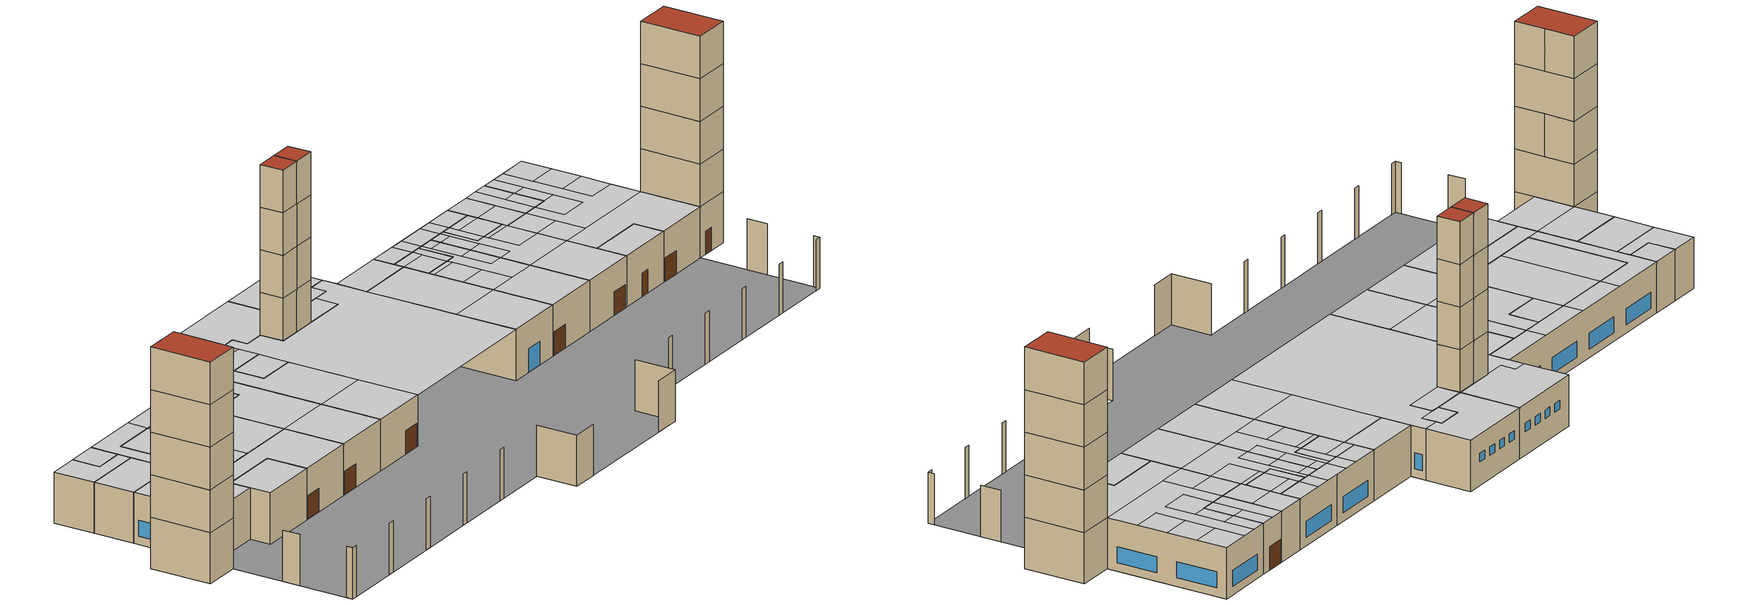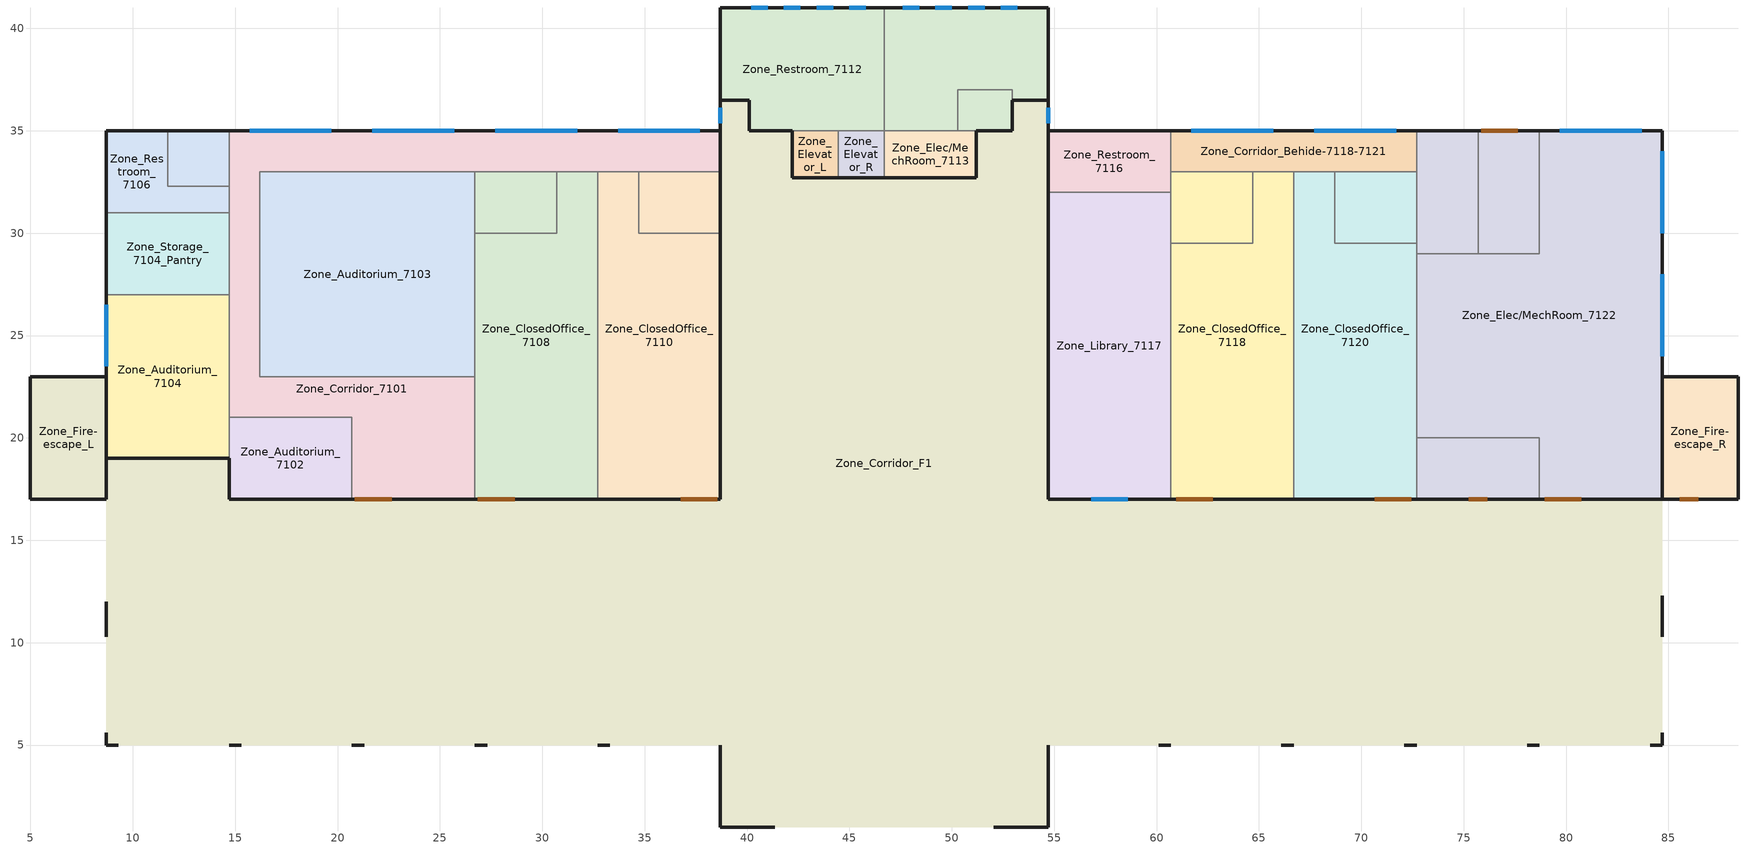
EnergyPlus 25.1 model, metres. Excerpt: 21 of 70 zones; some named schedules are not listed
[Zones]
Zone_Fire-escape_R
 floor ground (ExtSlabCarpet 4in ClimateZone 1-8): 88.4,23 88.4,17 84.7,17 84.7,23 z0
 floor to Zone_Fire-escape_R (Interior Floor): 88.4,23 88.4,17 84.7,17 84.7,23 z4.8; 88.4,23 88.4,17 84.7,17 84.7,23 z8.8; 88.4,23 88.4,17 84.7,17 84.7,23 z12.8; 88.4,23 88.4,17 84.7,17 84.7,23 z16.8
 wall outside (ASHRAE 189.1-2009 ExtWall SteelFrame ClimateZone 1-3): 84.7,17 88.4,17 88.4,23 84.7,23 z0:4.8; 88.4,23 84.7,23 84.7,17 88.4,17 88.4,23 z4.8:8.8; 88.4,23 84.7,23 84.7,17 88.4,17 88.4,23 z8.8:12.8; 88.4,23 84.7,23 84.7,17 88.4,17 88.4,23 z12.8:16.8; 84.7,17 88.4,17 88.4,23 84.7,23 z16.8:20.8
 wall to Zone_Elec/MechRoom_7122 (Interior Wall): 84.7,23 84.7,17 z0:4.8
 wall to Zone_Auditorium_7508 (Interior Wall): 84.7,23 84.7,17 z16.8:20.8
 door (Exterior Door): 85.55,17 86.45,17 z0:2.2
 roof outside (ASHRAE 189.1-2009 ExtRoof IEAD ClimateZone 2-5): 88.4,17 88.4,23 84.7,23 84.7,17 z20.8
Zone_Restroom_7112
 floor ground (ExtSlabCarpet 4in ClimateZone 1-8): 46.7,41 46.7,35 40.1,35 40.1,36.5 38.7,36.5 38.7,41 z0; 52.95,37 52.95,35 50.3,35 50.3,37 z0; 54.7,41 54.7,36.5 52.95,36.5 52.95,37 50.3,37 50.3,35 46.7,35 46.7,41 z0
 wall outside (ASHRAE 189.1-2009 ExtWall SteelFrame ClimateZone 1-3): 51.2,35 52.95,35 52.95,36.5 54.7,36.5 54.7,41 46.7,41 38.7,41 38.7,36.5 40.1,36.5 40.1,35 42.2,35 z0:4.8
 wall to Zone_Elevator_R (Interior Wall): 44.45,35 46.7,35 z0:4.8
 wall to Zone_Elevator_L (Interior Wall): 42.2,35 44.45,35 z0:4.8
 wall to Zone_Restroom_7112 (Interior Wall): 46.7,35 46.7,41 46.7,35 / 50.3,37 50.3,35 50.3,37 52.95,37 50.3,37 / 52.95,36.5 52.95,37 52.95,36.5 z0:4.8
 wall to Zone_Elec/MechRoom_7113 (Interior Wall): 46.7,35 50.3,35 51.2,35 z0:4.8
 window (ASHRAE 189.1-2009 ExtWindow ClimateZone 3): 45.8,41 45,41 / 44.2,41 43.4,41 / 42.6,41 41.8,41 / 41,41 40.2,41 / 48.4,41 47.6,41 / 53.2,41 52.4,41 / 51.6,41 50.8,41 / 50,41 49.2,41 z2.2:3
 ceiling to Zone_Restroom_7206 (Interior Ceiling): 46.7,35 46.7,41 38.7,41 38.7,36.5 40.1,36.5 40.1,35 z4.8; 52.95,35 52.95,37 50.3,37 50.3,35 z4.8; 50.3,35 50.3,37 52.95,37 52.95,36.5 54.7,36.5 54.7,41 46.7,41 46.7,35 z4.8
Zone_Restroom_7106
 floor ground (ExtSlabCarpet 4in ClimateZone 1-8): 11.7,35 11.7,32.3 14.7,32.3 14.7,31 8.7,31 8.7,35 z0; 14.7,35 14.7,32.3 11.7,32.3 11.7,35 z0
 wall outside (ASHRAE 189.1-2009 ExtWall SteelFrame ClimateZone 1-3): 14.7,35 11.7,35 8.7,35 8.7,31 z0:4.8
 wall to Zone_Corridor_7101 (Interior Wall): 14.7,31 14.7,32.3 14.7,35 z0:4.8
 wall to Zone_Storage_7104_Pantry (Interior Wall): 8.7,31 14.7,31 z0:4.8
 wall to Zone_Restroom_7106 (Interior Wall): 11.7,32.3 11.7,35 11.7,32.3 14.7,32.3 11.7,32.3 z0:4.8
 ceiling to Zone_Classroom_7201 (Interior Ceiling): 14.7,31 14.7,32.3 11.7,32.3 11.7,35 8.7,35 8.7,31 z4.8; 14.7,32.3 14.7,35 11.7,35 11.7,32.3 z4.8
Zone_Restroom_7116
 floor ground (ExtSlabCarpet 4in ClimateZone 1-8): 60.7,35 60.7,32 54.7,32 54.7,35 z0
 wall outside (ASHRAE 189.1-2009 ExtWall SteelFrame ClimateZone 1-3): 60.7,35 54.7,35 54.7,32 z0:4.8
 wall to Zone_ClosedOffice_7118 (Interior Wall): 60.7,32 60.7,33 z0:4.8
 wall to Zone_Library_7117 (Interior Wall): 54.7,32 60.7,32 z0:4.8
 wall to Zone_Corridor_Behide-7118-7121 (Interior Wall): 60.7,33 60.7,35 z0:4.8
 ceiling to Zone_Classroom_7210 (Interior Ceiling): 60.7,32 60.7,35 54.7,35 54.7,32 z4.8
Zone_Library_7117
 floor ground (ExtSlabCarpet 4in ClimateZone 1-8): 60.7,32 60.7,17 54.7,17 54.7,32 z0
 wall outside (ASHRAE 189.1-2009 ExtWall SteelFrame ClimateZone 1-3): 54.7,32 54.7,17 60.7,17 z0:4.8
 wall to Zone_ClosedOffice_7118 (Interior Wall): 60.7,17 60.7,29.5 60.7,32 z0:4.8
 window (ASHRAE 189.1-2009 ExtWindow ClimateZone 3): 56.8,17 58.6,17 z0:2.2
 ceiling to Zone_Classroom_7210 (Interior Ceiling): 60.7,23 60.7,32 54.7,32 54.7,23 z4.8
 ceiling to Zone_Corridor_F2 (Interior Ceiling): 60.7,17 60.7,23 54.7,23 54.7,17 z4.8
Zone_ClosedOffice_7118
 floor ground (ExtSlabCarpet 4in ClimateZone 1-8): 66.7,33 66.7,17 60.7,17 60.7,29.5 64.7,29.5 64.7,33 z0; 64.7,33 64.7,29.5 60.7,29.5 60.7,33 z0
 wall outside (ASHRAE 189.1-2009 ExtWall SteelFrame ClimateZone 1-3): 60.7,17 66.7,17 z0:4.8
 wall to Zone_Corridor_Behide-7118-7121 (Interior Wall): 66.7,33 64.7,33 60.7,33 z0:4.8
 wall to Zone_ClosedOffice_7120 (Interior Wall): 66.7,17 66.7,33 z0:4.8
 wall to Zone_ClosedOffice_7118 (Interior Wall): 64.7,29.5 60.7,29.5 64.7,29.5 64.7,33 64.7,29.5 z0:4.8
 door (Exterior Door): 60.95,17 62.75,17 z0:2.2
 ceiling to Zone_Office_7211 (Interior Ceiling): 63.7,29 63.7,29.5 60.7,29.5 60.7,29 z4.8; 63.7,23 63.7,26 60.7,26 60.7,23 z4.8; 63.7,26 63.7,29 60.7,29 60.7,26 z4.8; 63.7,23 66.7,23 66.7,26 65.2,26 65.2,33 64.7,33 64.7,29.5 63.7,29.5 z4.8; 66.7,29 66.7,32 65.2,32 65.2,29 z4.8; 66.7,32 66.7,33 65.2,33 65.2,32 z4.8; 66.7,26 66.7,29 65.2,29 65.2,26 z4.8; 63.7,32 63.7,33 60.7,33 60.7,32 z4.8; 64.7,29.5 64.7,33 63.7,33 63.7,29.5 z4.8; 63.7,29.5 63.7,32 60.7,32 60.7,29.5 z4.8
 ceiling to Zone_Corridor_F2 (Interior Ceiling): 66.7,17 66.7,23 60.7,23 60.7,17 z4.8
Zone_ClosedOffice_7120
 floor ground (ExtSlabCarpet 4in ClimateZone 1-8): 68.7,33 68.7,29.5 72.7,29.5 72.7,17 66.7,17 66.7,33 z0; 72.7,33 72.7,29.5 68.7,29.5 68.7,33 z0
 wall outside (ASHRAE 189.1-2009 ExtWall SteelFrame ClimateZone 1-3): 66.7,17 72.7,17 z0:4.8
 wall to Zone_Elec/MechRoom_7122 (Interior Wall): 72.7,17 72.7,20 72.7,29 72.7,29.5 72.7,33 z0:4.8
 wall to Zone_Corridor_Behide-7118-7121 (Interior Wall): 72.7,33 68.7,33 66.7,33 z0:4.8
 wall to Zone_ClosedOffice_7120 (Interior Wall): 68.7,29.5 68.7,33 68.7,29.5 72.7,29.5 68.7,29.5 z0:4.8
 door (Exterior Door): 70.65,17 72.45,17 z0:2.2
 ceiling to Zone_Office_7211 (Interior Ceiling): 72.7,26 72.7,29 69.7,29 69.7,26 z4.8; 72.7,29 72.7,29.5 69.7,29.5 69.7,29 z4.8; 68.2,26 68.2,29 66.7,29 66.7,26 z4.8; 68.2,32 68.2,33 66.7,33 66.7,32 z4.8; 72.7,23 72.7,26 69.7,26 69.7,29.5 68.7,29.5 68.7,33 68.2,33 68.2,26 66.7,26 66.7,23 z4.8; 68.2,29 68.2,32 66.7,32 66.7,29 z4.8; 69.7,29.5 69.7,33 68.7,33 68.7,29.5 z4.8; 72.7,29.5 72.7,32 69.7,32 69.7,29.5 z4.8; 72.7,32 72.7,33 69.7,33 69.7,32 z4.8
 ceiling to Zone_Corridor_F2 (Interior Ceiling): 72.7,17 72.7,23 66.7,23 66.7,17 z4.8
Zone_Fire-escape_L
 floor ground (ExtSlabCarpet 4in ClimateZone 1-8): 8.7,23 8.7,17 5,17 5,23 z0
 floor to Zone_Fire-escape_L (Interior Floor): 5,23 8.7,23 8.7,17 5,17 z4.8; 5,23 8.7,23 8.7,17 5,17 z8.8; 5,23 8.7,23 8.7,17 5,17 z12.8; 5,23 8.7,23 8.7,17 5,17 z16.8
 wall outside (ASHRAE 189.1-2009 ExtWall SteelFrame ClimateZone 1-3): 8.7,23 5,23 5,17 8.7,17 8.7,19 z0:4.8; 8.7,23 5,23 5,17 8.7,17 8.7,23 z4.8:8.8; 8.7,23 5,23 5,17 8.7,17 8.7,20 8.7,23 z8.8:12.8; 8.7,23 5,23 5,17 8.7,17 8.7,23 z12.8:16.8; 8.7,23 5,23 5,17 8.7,17 z16.8:20.8
 wall to Zone_Auditorium_7104 (Interior Wall): 8.7,19 8.7,23 z0:4.8
 wall to Zone_Auditorium_7501 (Interior Wall): 8.7,17 8.7,20 z16.8:20.8
 wall to Zone_Auditorium_7502 (Interior Wall): 8.7,20 8.7,23 z16.8:20.8
 roof outside (ASHRAE 189.1-2009 ExtRoof IEAD ClimateZone 2-5): 8.7,17 8.7,23 5,23 5,17 z20.8
Zone_Corridor_Behide-7118-7121
 floor ground (ExtSlabCarpet 4in ClimateZone 1-8): 72.7,35 72.7,33 60.7,33 60.7,35 z0
 wall outside (ASHRAE 189.1-2009 ExtWall SteelFrame ClimateZone 1-3): 72.7,35 66.7,35 60.7,35 z0:4.8
 wall to Zone_Elec/MechRoom_7122 (Interior Wall): 72.7,33 72.7,35 z0:4.8
 window (ASHRAE 189.1-2009 ExtWindow ClimateZone 3): 65.7,35 61.7,35 / 71.7,35 67.7,35 z0.8:2.3
 ceiling to Zone_Office_7211 (Interior Ceiling): 69.7,33 69.7,35 68.2,35 68.2,33 z4.8; 65.2,33 65.2,35 63.7,35 63.7,33 z4.8; 72.7,33 72.7,35 69.7,35 69.7,33 z4.8; 68.2,33 68.2,35 65.2,35 65.2,33 z4.8; 63.7,33 63.7,35 60.7,35 60.7,33 z4.8
Zone_Elec/MechRoom_7122
 floor ground (ExtSlabCarpet 4in ClimateZone 1-8): 78.7,20 78.7,17 72.7,17 72.7,20 z0; 84.7,35 84.7,17 78.7,17 78.7,20 72.7,20 72.7,29 78.7,29 78.7,35 z0; 75.7,35 75.7,29 72.7,29 72.7,35 z0; 78.7,35 78.7,29 75.7,29 75.7,35 z0
 wall outside (ASHRAE 189.1-2009 ExtWall SteelFrame ClimateZone 1-3): 72.7,17 78.7,17 84.7,17 / 84.7,23 84.7,35 78.7,35 75.7,35 72.7,35 z0:4.8
 wall to Zone_Elec/MechRoom_7122 (Interior Wall): 78.7,20 72.7,20 78.7,20 78.7,17 78.7,20 / 75.7,29 72.7,29 75.7,29 75.7,35 75.7,29 78.7,29 75.7,29 / 78.7,35 78.7,29 78.7,35 z0:4.8
 window (ASHRAE 189.1-2009 ExtWindow ClimateZone 3): 83.7,35 79.7,35 / 84.7,24 84.7,28 / 84.7,30 84.7,34 z0.8:2.3
 door (Exterior Door): 75.25,17 76.15,17 / 78.95,17 80.75,17 / 77.65,35 75.85,35 z0:2.2
 ceiling to Zone_Corridor_F2 (Interior Ceiling): 78.7,17 78.7,20 72.7,20 72.7,17 z4.8; 84.7,17 84.7,23 72.7,23 72.7,20 78.7,20 78.7,17 z4.8
 ceiling to Zone_Office_7212 (Interior Ceiling): 80.2,32 80.2,35 78.7,35 78.7,32 z4.8; 75.7,23 75.7,26 72.7,26 72.7,23 z4.8; 84.7,32 84.7,35 81.7,35 81.7,32 z4.8; 75.7,26 75.7,29 72.7,29 72.7,26 z4.8; 84.7,23 84.7,26 81.7,26 81.7,35 80.2,35 80.2,26 77.2,26 77.2,29 75.7,29 75.7,23 z4.8; 84.7,26 84.7,29 81.7,29 81.7,26 z4.8; 84.7,29 84.7,32 81.7,32 81.7,29 z4.8; 80.2,26 80.2,29 77.2,29 77.2,26 z4.8; 80.2,29 80.2,32 78.7,32 78.7,29 z4.8; 75.7,29 75.7,32 72.7,32 72.7,29 z4.8; 75.7,32 75.7,35 72.7,35 72.7,32 z4.8; 77.2,29 77.2,35 75.7,35 75.7,29 z4.8; 78.7,29 78.7,32 77.2,32 77.2,29 z4.8; 78.7,32 78.7,35 77.2,35 77.2,32 z4.8
Zone_ClosedOffice_7110
 floor ground (ExtSlabCarpet 4in ClimateZone 1-8): 34.7,33 34.7,30 38.7,30 38.7,17 32.7,17 32.7,33 z0; 38.7,33 38.7,30 34.7,30 34.7,33 z0
 wall outside (ASHRAE 189.1-2009 ExtWall SteelFrame ClimateZone 1-3): 32.7,17 38.7,17 38.7,30 38.7,33 z0:4.8
 wall to Zone_ClosedOffice_7108 (Interior Wall): 32.7,33 32.7,17 z0:4.8
 wall to Zone_Corridor_7101 (Interior Wall): 38.7,33 34.7,33 32.7,33 z0:4.8
 wall to Zone_ClosedOffice_7110 (Interior Wall): 34.7,30 34.7,33 34.7,30 38.7,30 34.7,30 z0:4.8
 door (Exterior Door): 36.75,17 38.55,17 z0:2.2
 ceiling to Zone_Classroom_7205 (Interior Ceiling): 38.7,23 38.7,30 34.7,30 34.7,33 32.7,33 32.7,23 z4.8; 38.7,30 38.7,33 34.7,33 34.7,30 z4.8
 ceiling to Zone_Corridor_F2 (Interior Ceiling): 38.7,17 38.7,23 32.7,23 32.7,17 z4.8
Zone_ClosedOffice_7108
 floor ground (ExtSlabCarpet 4in ClimateZone 1-8): 32.7,33 32.7,17 26.7,17 26.7,30 30.7,30 30.7,33 z0; 30.7,33 30.7,30 26.7,30 26.7,33 z0
 wall outside (ASHRAE 189.1-2009 ExtWall SteelFrame ClimateZone 1-3): 26.7,17 32.7,17 z0:4.8
 wall to Zone_ClosedOffice_7108 (Interior Wall): 30.7,30 26.7,30 30.7,30 30.7,33 30.7,30 z0:4.8
 wall to Zone_Auditorium_7103 (Interior Wall): 26.7,33 26.7,30 26.7,23 z0:4.8
 wall to Zone_Corridor_7101 (Interior Wall): 32.7,33 30.7,33 26.7,33 / 26.7,23 26.7,17 z0:4.8
 door (Exterior Door): 26.85,17 28.65,17 z0:2.2
 ceiling to Zone_Corridor_F2 (Interior Ceiling): 32.7,17 32.7,23 26.7,23 26.7,17 z4.8
 ceiling to Zone_Classroom_7204 (Interior Ceiling): 32.7,23 32.7,33 30.7,33 30.7,30 26.7,30 26.7,23 z4.8; 30.7,30 30.7,33 26.7,33 26.7,30 z4.8
Zone_Auditorium_7103
 floor ground (ExtSlabCarpet 4in ClimateZone 1-8): 26.7,33 26.7,23 16.2,23 16.2,33 z0
 wall to Zone_Corridor_7101 (Interior Wall): 26.7,33 16.2,33 16.2,23 26.7,23 z0:4.8
 ceiling to Zone_Classroom_7203 (Interior Ceiling): 26.7,23 26.7,33 20.7,33 20.7,23 z4.8
 ceiling to Zone_Classroom_7202 (Interior Ceiling): 20.7,23 20.7,33 16.2,33 16.2,23 z4.8
Zone_Corridor_7101
 floor ground (ExtSlabCarpet 4in ClimateZone 1-8): 38.7,35 38.7,33 16.2,33 16.2,23 26.7,23 26.7,17 20.7,17 20.7,21 14.7,21 14.7,35 z0
 wall outside (ASHRAE 189.1-2009 ExtWall SteelFrame ClimateZone 1-3): 38.7,33 38.7,35 14.7,35 / 20.7,17 26.7,17 z0:4.8
 wall to Zone_Auditorium_7102 (Interior Wall): 14.7,21 20.7,21 20.7,17 z0:4.8
 wall to Zone_Auditorium_7104 (Interior Wall): 14.7,27 14.7,21 z0:4.8
 wall to Zone_Storage_7104_Pantry (Interior Wall): 14.7,31 14.7,27 z0:4.8
 window (ASHRAE 189.1-2009 ExtWindow ClimateZone 3): 19.7,35 15.7,35 / 25.7,35 21.7,35 / 31.7,35 27.7,35 / 37.7,35 33.7,35 z0.8:2.3
 door (Exterior Door): 20.85,17 22.65,17 z0:2.2
 ceiling to Zone_Classroom_7204 (Interior Ceiling): 32.7,33 32.7,35 26.7,35 26.7,33 z4.8
 ceiling to Zone_Corridor_F2 (Interior Ceiling): 26.7,17 26.7,23 14.7,23 14.7,21 20.7,21 20.7,17 z4.8
 ceiling to Zone_Classroom_7203 (Interior Ceiling): 26.7,33 26.7,35 20.7,35 20.7,33 z4.8
 ceiling to Zone_Classroom_7202 (Interior Ceiling): 16.2,23 16.2,33 20.7,33 20.7,35 14.7,35 14.7,23 z4.8
 ceiling to Zone_Classroom_7205 (Interior Ceiling): 38.7,33 38.7,35 32.7,35 32.7,33 z4.8
Zone_Auditorium_7102
 floor ground (ExtSlabCarpet 4in ClimateZone 1-8): 20.7,21 20.7,17 14.7,17 14.7,21 z0
 wall outside (ASHRAE 189.1-2009 ExtWall SteelFrame ClimateZone 1-3): 14.7,19 14.7,17 20.7,17 z0:4.8
 wall to Zone_Auditorium_7104 (Interior Wall): 14.7,21 14.7,19 z0:4.8
 ceiling to Zone_Corridor_F2 (Interior Ceiling): 20.7,17 20.7,21 14.7,21 14.7,17 z4.8
Zone_Auditorium_7104
 floor ground (ExtSlabCarpet 4in ClimateZone 1-8): 14.7,27 14.7,19 8.7,19 8.7,27 z0
 wall outside (ASHRAE 189.1-2009 ExtWall SteelFrame ClimateZone 1-3): 8.7,19 14.7,19 / 8.7,27 8.7,23 z0:4.8
 wall to Zone_Storage_7104_Pantry (Interior Wall): 14.7,27 8.7,27 z0:4.8
 window (ASHRAE 189.1-2009 ExtWindow ClimateZone 3): 8.7,26.5 8.7,23.5 z0.8:2.3
 ceiling to Zone_Classroom_7201 (Interior Ceiling): 14.7,23 14.7,27 8.7,27 8.7,23 z4.8
 ceiling to Zone_Corridor_F2 (Interior Ceiling): 14.7,19 14.7,23 8.7,23 8.7,19 z4.8
Zone_Storage_7104_Pantry
 floor ground (ExtSlabCarpet 4in ClimateZone 1-8): 14.7,31 14.7,27 8.7,27 8.7,31 z0
 wall outside (ASHRAE 189.1-2009 ExtWall SteelFrame ClimateZone 1-3): 8.7,31 8.7,27 z0:4.8
 ceiling to Zone_Classroom_7201 (Interior Ceiling): 14.7,27 14.7,31 8.7,31 8.7,27 z4.8
Zone_Corridor_F1
 floor ground (ExtSlabCarpet 4in ClimateZone 1-8): 54.7,36.5 54.7,17 84.7,17 84.7,5 54.7,5 54.7,1 38.7,1 38.7,5 8.7,5 8.7,19 14.7,19 14.7,17 38.7,17 38.7,36.5 40.1,36.5 40.1,35 42.2,35 42.2,32.7 51.2,32.7 51.2,35 52.95,35 52.95,36.5 z0
 wall outside (ASHRAE 189.1-2009 ExtWall SteelFrame ClimateZone 1-3): 8.7,12 8.7,10.3 / 84.7,10.3 84.7,12.3 / 84.1,5 84.7,5 84.7,5.6 / 78.1,5 78.7,5 / 72.1,5 72.7,5 / 66.1,5 66.7,5 / 60.1,5 60.7,5 / 52.05,1 54.7,1 54.7,5 / 32.7,5 33.3,5 / 26.7,5 27.3,5 / 20.7,5 21.3,5 / 14.7,5 15.3,5 / 8.7,5.6 8.7,5 9.3,5 / 38.7,36.5 38.7,35 / 38.7,5 38.7,1 41.35,1 / 54.7,35 54.7,36.5 z0:4.8
 window (ASHRAE 189.1-2009 ExtWindow ClimateZone 3): 38.7,36.12 38.7,35.37 / 54.7,35.37 54.7,36.12 z0.8:2.3
 ceiling to Zone_Corridor_F2 (Interior Ceiling): 54.7,17 54.7,36.5 52.95,36.5 52.95,35 51.2,35 51.2,32.7 42.2,32.7 42.2,35 40.1,35 40.1,36.5 38.7,36.5 38.7,17 z4.8
Zone_Elevator_L
 floor ground (ExtSlabCarpet 4in ClimateZone 1-8): 44.45,35 44.45,32.7 42.2,32.7 42.2,35 z0
 floor to Zone_Elevator_L (Interior Floor): 44.45,35 44.45,32.7 42.2,32.7 42.2,35 z4.8; 44.45,35 44.45,32.7 42.2,32.7 42.2,35 z8.8; 44.45,35 44.45,32.7 42.2,32.7 42.2,35 z12.8; 44.45,35 44.45,32.7 42.2,32.7 42.2,35 z16.8
 wall outside (ASHRAE 189.1-2009 ExtWall SteelFrame ClimateZone 1-3): 42.2,35 42.2,32.7 44.45,32.7 z0:4.8; 42.2,35 42.2,32.7 44.45,32.7 z4.8:8.8; 42.2,35 42.2,32.7 44.45,32.7 z8.8:12.8; 42.2,35 42.2,32.7 44.45,32.7 z12.8:16.8; 42.2,35 42.2,32.7 44.45,32.7 z16.8:20.8
 wall to Zone_Elevator_R (Interior Wall): 44.45,32.7 44.45,35 z0:4.8; 44.45,32.7 44.45,35 z4.8:8.8; 44.45,32.7 44.45,35 z8.8:12.8; 44.45,32.7 44.45,35 z12.8:16.8; 44.45,32.7 44.45,35 z16.8:20.8
 wall to Zone_Restroom_7206 (Interior Wall): 44.45,35 42.2,35 z4.8:8.8
 wall to Zone_Restroom_7304 (Interior Wall): 44.45,35 42.2,35 z8.8:12.8
 wall to Zone_Restroom_7406 (Interior Wall): 44.45,35 42.2,35 z12.8:16.8
 wall to Zone_Restroom_7503 (Interior Wall): 44.45,35 42.2,35 z16.8:20.8
 roof outside (ASHRAE 189.1-2009 ExtRoof IEAD ClimateZone 2-5): 44.45,32.7 44.45,35 42.2,35 42.2,32.7 z20.8
Zone_Elevator_R
 floor ground (ExtSlabCarpet 4in ClimateZone 1-8): 46.7,35 46.7,32.7 44.45,32.7 44.45,35 z0
 floor to Zone_Elevator_R (Interior Floor): 46.7,35 46.7,32.7 44.45,32.7 44.45,35 z4.8; 46.7,35 46.7,32.7 44.45,32.7 44.45,35 z8.8; 46.7,35 46.7,32.7 44.45,32.7 44.45,35 z12.8; 46.7,35 46.7,32.7 44.45,32.7 44.45,35 z16.8
 wall outside (ASHRAE 189.1-2009 ExtWall SteelFrame ClimateZone 1-3): 44.45,32.7 46.7,32.7 z0:4.8; 44.45,32.7 46.7,32.7 z4.8:8.8; 44.45,32.7 46.7,32.7 z8.8:12.8; 44.45,32.7 46.7,32.7 z12.8:16.8; 44.45,32.7 46.7,32.7 z16.8:20.8
 wall to Zone_Elec/MechRoom_7113 (Interior Wall): 46.7,32.7 46.7,35 z0:4.8
 wall to Zone_Restroom_7206 (Interior Wall): 46.7,35 44.45,35 z4.8:8.8
 wall to Zone_Elec/MechRoom_7209 (Interior Wall): 46.7,32.7 46.7,35 z4.8:8.8
 wall to Zone_Restroom_7304 (Interior Wall): 46.7,35 44.45,35 z8.8:12.8
 wall to Zone_Elec/MechRoom_7307 (Interior Wall): 46.7,32.7 46.7,35 z8.8:12.8
 wall to Zone_Restroom_7406 (Interior Wall): 46.7,35 44.45,35 z12.8:16.8
 wall to Zone_Elec/MechRoom_7409 (Interior Wall): 46.7,32.7 46.7,35 z12.8:16.8
 wall to Zone_Restroom_7503 (Interior Wall): 46.7,35 44.45,35 z16.8:20.8
 wall to Zone_Storage_7506 (Interior Wall): 46.7,32.7 46.7,35 z16.8:20.8
 roof outside (ASHRAE 189.1-2009 ExtRoof IEAD ClimateZone 2-5): 46.7,32.7 46.7,35 44.45,35 44.45,32.7 z20.8
Zone_Elec/MechRoom_7113
 floor ground (ExtSlabCarpet 4in ClimateZone 1-8): 51.2,35 51.2,32.7 46.7,32.7 46.7,35 z0
 wall outside (ASHRAE 189.1-2009 ExtWall SteelFrame ClimateZone 1-3): 46.7,32.7 51.2,32.7 51.2,35 z0:4.8
 ceiling to Zone_Elec/MechRoom_7209 (Interior Ceiling): 51.2,32.7 51.2,35 46.7,35 46.7,32.7 z4.8
[Building]
Building 1
[Site:Location]
Lampang.Agromet: Latitude=18.325; Longitude=99.3014; Time Zone=7; Elevation=319; Keep Site Location Information=No
[Site:GroundTemperature:BuildingSurface]
30, 30, 30, 30, 30, 30, 30, 30, 30, 30, 30, 30
[Material] Thermal Absorptance=0.9
Name | Roughness | Thickness | Conductivity | Density | Specific Heat | Solar Absorptance | Visible Absorptance
1/2IN Gypsum | Smooth | 0.0127 | 0.16 | 784.9 | 830 | 0.4 | 0.4
F08 Metal surface | Smooth | 0.0008 | 45.28 | 7824 | 500 | 0.7 | 0.7
F16 Acoustic tile | MediumSmooth | 0.0191 | 0.06 | 368 | 590 | 0.3 | 0.3
G01a 19mm gypsum board | MediumSmooth | 0.019 | 0.16 | 800 | 1090 | 0.4 | 0.4
I01 25mm insulation board | MediumRough | 0.0254 | 0.03 | 43 | 1210 | 0.6 | 0.6
M11 100mm lightweight concrete | MediumRough | 0.1016 | 0.53 | 1280 | 840 | 0.5 | 0.5
MAT-CC05 4 HW CONCRETE | Rough | 0.1016 | 1.311 | 2240 | 836.8 | 0.85 | 0.85
Metal Decking | MediumSmooth | 0.0015 | 45.006 | 7680 | 418.4 | 0.6 | 0.6
Roof Insulation [21] | MediumRough | 0.2105 | 0.049 | 265 | 836.8 | 0.7 | 0.7
Roof Membrane | VeryRough | 0.0095 | 0.16 | 1121.29 | 1460 | 0.7 | 0.7
Wall Insulation [33] | MediumRough | 0.0781 | 0.045 | 265 | 836.8 | 0.7 | 0.7
[Material:NoMass] Roughness=Smooth; Thermal Resistance=0.1; Thermal Absorptance=0.9
Name | Solar Absorptance | Visible Absorptance
CP02 CARPET PAD | 0.8 | 0.8
MAT-SHEATH | 0.7 | 0.7
[Material:AirGap]
Name | Thermal Resistance
F04 Wall air space resistance | 0.15
F05 Ceiling air space resistance | 0.18
[WindowMaterial:Glazing]
Theoretical Glass [202]: Optical Data Type=SpectralAverage; Thickness=0.003; Solar Transmittance at Normal Incidence=0.2325; Front Side Solar Reflectance at Normal Incidence=0.7175; Back Side Solar Reflectance at Normal Incidence=0; Visible Transmittance at Normal Incidence=0.3192; Front Side Visible Reflectance at Normal Incidence=0.6308; Back Side Visible Reflectance at Normal Incidence=0; Infrared Transmittance at Normal Incidence=0; Front Side Infrared Hemispherical Emissivity=0.9; Back Side Infrared Hemispherical Emissivity=0.9; Conductivity=0.0192; Dirt Correction Factor for Solar and Visible Transmittance=1; Solar Diffusing=No
[Construction]
ASHRAE 189.1-2009 ExtRoof IEAD ClimateZone 2-5: Roof Membrane, Roof Insulation [21], Metal Decking
ASHRAE 189.1-2009 ExtWall SteelFrame ClimateZone 1-3: MAT-SHEATH, Wall Insulation [33], 1/2IN Gypsum
ASHRAE 189.1-2009 ExtWindow ClimateZone 3: Theoretical Glass [202]
Exterior Door: F08 Metal surface, I01 25mm insulation board
ExtSlabCarpet 4in ClimateZone 1-8: MAT-CC05 4 HW CONCRETE, CP02 CARPET PAD
Interior Ceiling: M11 100mm lightweight concrete, F05 Ceiling air space resistance, F16 Acoustic tile
Interior Floor: F16 Acoustic tile, F05 Ceiling air space resistance, M11 100mm lightweight concrete
Interior Wall: G01a 19mm gypsum board, F04 Wall air space resistance, G01a 19mm gypsum board
[Space]
Name | Zone | Ceiling Height | Volume | Floor Area | Space Type
F1_Fire-escape_R | Zone_Fire-escape_R | 4.5 | 99.9 | 22.2 | 189.1-2009 - Office - Stair - CZ1-3
F2_Fire-escape_R; F3_Fire-escape_R; F4_Fire-escape_R; F5_Fire-escape_R | Zone_Fire-escape_R | 4 | 88.8 | 22.2 | 189.1-2009 - Office - Stair - CZ1-3
7112 | Zone_Restroom_7112 | 4.5 | 196.55 | 45.9 | 189.1-2009 - SecSchl - Restroom - CZ1-3
7114 | Zone_Restroom_7112 | 4.5 | 23.85 | 5.3 | 189.1-2009 - SecSchl - Restroom - CZ1-3
7115 | Zone_Restroom_7112 | 4.5 | 180.3375 | 40.075 | 189.1-2009 - SecSchl - Restroom - CZ1-3
7106 | Zone_Restroom_7106 | 4.5 | 71.55 | 15.9 | 189.1-2009 - SecSchl - Restroom - CZ1-3
7107 | Zone_Restroom_7106 | 4.5 | 36.45 | 8.1 | 189.1-2009 - SecSchl - Restroom - CZ1-3
7116 | Zone_Restroom_7116 | 4.5 | 81 | 18 | 189.1-2009 - SecSchl - Restroom - CZ1-3
7117 | Zone_Library_7117 | 4.5 | 405 | 90 | 189.1-2009 - SecSchl - Library - CZ1-3
7118 | Zone_ClosedOffice_7118 | 4.5 | 369 | 82 | 189.1-2009 - Office - ClosedOffice - CZ1-3
7119 | Zone_ClosedOffice_7118 | 4.5 | 63 | 14 | 189.1-2009 - Office - ClosedOffice - CZ1-3
7120 | Zone_ClosedOffice_7120 | 4.5 | 369 | 82 | 189.1-2009 - Office - ClosedOffice - CZ1-3
7121 | Zone_ClosedOffice_7120 | 4.5 | 63 | 14 | 189.1-2009 - Office - ClosedOffice - CZ1-3
F1_Fire-escape_L | Zone_Fire-escape_L | 4.5 | 99.9 | 22.2 | 189.1-2009 - Office - Stair - CZ1-3
F2_Fire-escape_L; F3_Fire-escape_L; F4_Fire-escape_L; F5_Fire-escape_L | Zone_Fire-escape_L | 4 | 88.8 | 22.2 | 189.1-2009 - Office - Stair - CZ1-3
F1_Behide-7118-7121 | Zone_Corridor_Behide-7118-7121 | 4.5 | 108 | 24 | 189.1-2009 - SecSchl - Corridor - CZ1-3
7122; 7124; 7125 | Zone_Elec/MechRoom_7122 | 4.5 | 81 | 18 | 189.1-2009 - Office - Elec/MechRoom - CZ1-3
7123 | Zone_Elec/MechRoom_7122 | 4.5 | 729 | 162 | 189.1-2009 - Office - Elec/MechRoom - CZ1-3
7110 | Zone_ClosedOffice_7110 | 4.5 | 378 | 84 | 189.1-2009 - Office - ClosedOffice - CZ1-3
7111 | Zone_ClosedOffice_7110 | 4.5 | 54 | 12 | 189.1-2009 - Office - ClosedOffice - CZ1-3
7108 | Zone_ClosedOffice_7108 | 4.5 | 378 | 84 | 189.1-2009 - Office - ClosedOffice - CZ1-3
7109 | Zone_ClosedOffice_7108 | 4.5 | 54 | 12 | 189.1-2009 - Office - ClosedOffice - CZ1-3
7103 | Zone_Auditorium_7103 | 4.5 | 472.5 | 105 | 189.1-2009 - SecSchl - Auditorium - CZ1-3
7101 | Zone_Corridor_7101 | 4.5 | 514.4508 | 114.3224 | 189.1-2009 - SecSchl - Corridor - CZ1-3
7102 | Zone_Auditorium_7102 | 4.5 | 108 | 24 | 189.1-2009 - SecSchl - Auditorium - CZ1-3
7104 | Zone_Auditorium_7104 | 4.5 | 216 | 48 | 189.1-2009 - SecSchl - Auditorium - CZ1-3
7104_Pantry | Zone_Storage_7104_Pantry | 4.5 | 108 | 24 | 189.1-2009 - Office - Storage - CZ1-3
F1_Corridor | Zone_Corridor_F1 | 4.5 | 5672.475 | 1260.55 | 189.1-2009 - SecSchl - Corridor - CZ1-3
F1_Elevator_L | Zone_Elevator_L | 4.5 | 23.2875 | 5.175 | 189.1-2009 - Office - Stair - CZ1-3
F2_Elevator_L; F3_Elevator_L; F4_Elevator_L; F5_Elevator_L | Zone_Elevator_L | 4 | 20.7 | 5.175 | 189.1-2009 - Office - Stair - CZ1-3
F1_Elevator_R | Zone_Elevator_R | 4.5 | 23.2875 | 5.175 | 189.1-2009 - Office - Stair - CZ1-3
F2_Elevator_R; F3_Elevator_R; F4_Elevator_R; F5_Elevator_R | Zone_Elevator_R | 4 | 20.7 | 5.175 | 189.1-2009 - Office - Stair - CZ1-3
7113 | Zone_Elec/MechRoom_7113 | 4 | 288 | 72 | 189.1-2009 - Office - Elec/MechRoom - CZ1-3
[SpaceList]
189.1-2009 - Office - Stair - CZ1-3: F1_Fire-escape_L, F2_Elevator_L, F1_Fire-escape_R, F2_Elevator_R, F1_Elevator_L, F5_Fire-escape_L, F1_Elevator_R, F2_Fire-escape_L, F2_Fire-escape_R, F5_Fire-escape_R, F5_Elevator_L, F5_Elevator_R, F4_Fire-escape_L, F4_Fire-escape_R, F4_Elevator_L, F4_Elevator_R, F3_Fire-escape_L, F3_Fire-escape_R, F3_Elevator_L, F3_Elevator_R
189.1-2009 - SecSchl - Restroom - CZ1-3: 7116, 7306, 7208, 7207, 7106, 7107, 7112, 7115, 7114, 7504, 7503, 7206, 7406, 7408, 7304, 7305, 7407
189.1-2009 - Office - Elec/MechRoom - CZ1-3: 7122, 7123, 7124, 7125, 7113, 7209, 7505, 7409, 7307
189.1-2009 - SecSchl - Library - CZ1-3: 7117
189.1-2009 - Office - ClosedOffice - CZ1-3: 7118, 7120, 7119, 7121, 7111, 7110, 7108, 7109
189.1-2009 - SecSchl - Corridor - CZ1-3: F1_Corridor, 7101, F1_Behide-7118-7121, F2_Corridor, F3_Corridor, F3_Corridor 1, F5_Corridor
189.1-2009 - SecSchl - Auditorium - CZ1-3: 7102, 7104, 7103, 7501, 7508, 7501_Control-room, 75010_Control-room, 7502_Control-room, 7502
189.1-2009 - Office - Storage - CZ1-3: 7104_Pantry, 7506
[Zone] Multiplier=1; Part of Total Floor Area=Yes
Zone_Fire-escape_R; Zone_Restroom_7112; Zone_Restroom_7106; Zone_Restroom_7116; Zone_Library_7117; Zone_ClosedOffice_7118; Zone_ClosedOffice_7120; Zone_Fire-escape_L; Zone_Corridor_Behide-7118-7121; Zone_Elec/MechRoom_7122; Zone_ClosedOffice_7110; Zone_ClosedOffice_7108; Zone_Auditorium_7103; Zone_Corridor_7101; Zone_Auditorium_7102; Zone_Auditorium_7104; Zone_Storage_7104_Pantry; Zone_Corridor_F1; Zone_Elevator_L; Zone_Elevator_R; Zone_Elec/MechRoom_7113
[PEOPLE] Number of People Schedule=SecondarySchool Bldg Occ; Number of People Calculation Method=People/Area; People per Floor Area=0.5; Fraction Radiant=0.3; Activity Level Schedule=SecondarySchool Activity; Carbon Dioxide Generation Rate=3.82e-08; Enable ASHRAE 55 Comfort Warnings=No; Mean Radiant Temperature Calculation Type=EnclosureAveraged; Clothing Insulation Calculation Method=ClothingInsulationSchedule; Cold Stress Temperature Threshold=15.56; Heat Stress Temperature Threshold=30
Name | Zone or ZoneList or Space or SpaceList
People_Zone_Fire-escape_R | Zone_Fire-escape_R
People_Zone_Restroom_7112 | Zone_Restroom_7112
People_Zone_Restroom_7106 | Zone_Restroom_7106
People_Zone_Restroom_7116 | Zone_Restroom_7116
People_Zone_Library_7117 | Zone_Library_7117
People_Zone_ClosedOffice_7118 | Zone_ClosedOffice_7118
People_Zone_ClosedOffice_7120 | Zone_ClosedOffice_7120
People_Zone_Fire-escape_L | Zone_Fire-escape_L
People_Zone_Corridor_Behide-7118-7121 | Zone_Corridor_Behide-7118-7121
People_Zone_Elec/MechRoom_7122 | Zone_Elec/MechRoom_7122
People_Zone_ClosedOffice_7110 | Zone_ClosedOffice_7110
People_Zone_ClosedOffice_7108 | Zone_ClosedOffice_7108
People_Zone_Auditorium_7103 | Zone_Auditorium_7103
People_Zone_Corridor_7101 | Zone_Corridor_7101
People_Zone_Auditorium_7102 | Zone_Auditorium_7102
People_Zone_Auditorium_7104 | Zone_Auditorium_7104
People_Zone_Storage_7104_Pantry | Zone_Storage_7104_Pantry
People_Zone_Corridor_F1 | Zone_Corridor_F1
People_Zone_Elevator_L | Zone_Elevator_L
People_Zone_Elevator_R | Zone_Elevator_R
People_Zone_Elec/MechRoom_7113 | Zone_Elec/MechRoom_7113
[Lights] Design Level Calculation Method=Watts/Area
Name | Zone or ZoneList or Space or SpaceList | Schedule | Watts per Floor Area | Fraction Replaceable | EndUse Subcategory
189.1-2009 - Office - Stair - CZ1-3 Lights | 189.1-2009 - Office - Stair - CZ1-3 | Office Bldg Light | 5.81251
189.1-2009 - SecSchl - Restroom - CZ1-3 Lights | 189.1-2009 - SecSchl - Restroom - CZ1-3 | SecondarySchool Bldg Light | 8.71877 | 1 | General
189.1-2009 - Office - Elec/MechRoom - CZ1-3 Lights | 189.1-2009 - Office - Elec/MechRoom - CZ1-3 | Office Bldg Light | 14.5313
189.1-2009 - SecSchl - Library - CZ1-3 Lights | 189.1-2009 - SecSchl - Library - CZ1-3 | SecondarySchool Bldg Light | 11.625 | 1 | General
189.1-2009 - Office - ClosedOffice - CZ1-3 Lights | 189.1-2009 - Office - ClosedOffice - CZ1-3 | Office Bldg Light | 10.6563
189.1-2009 - SecSchl - Corridor - CZ1-3 Lights | 189.1-2009 - SecSchl - Corridor - CZ1-3 | SecondarySchool Bldg Light | 4.84376 | 1 | General
189.1-2009 - SecSchl - Auditorium - CZ1-3 Lights | 189.1-2009 - SecSchl - Auditorium - CZ1-3 | SecondarySchool Bldg Light | 8.71877 | 1 | General
189.1-2009 - Office - Storage - CZ1-3 Lights | 189.1-2009 - Office - Storage - CZ1-3 | Office Bldg Light | 7.75002
[ElectricEquipment] Design Level Calculation Method=Watts/Area
Name | Zone or ZoneList or Space or SpaceList | Schedule | Watts per Floor Area | EndUse Subcategory
189.1-2009 - SecSchl - Restroom - CZ1-3 Electric Equipment | 189.1-2009 - SecSchl - Restroom - CZ1-3 | SecondarySchool Bldg Equip | 2.90626 | General
189.1-2009 - Office - Elec/MechRoom - CZ1-3 Electric Equipment | 189.1-2009 - Office - Elec/MechRoom - CZ1-3 | Office Bldg Equip | 2.90626
189.1-2009 - SecSchl - Library - CZ1-3 Electric Equipment | 189.1-2009 - SecSchl - Library - CZ1-3 | SecondarySchool Bldg Equip | 7.31946 | General
189.1-2009 - Office - ClosedOffice - CZ1-3 Electric Equipment | 189.1-2009 - Office - ClosedOffice - CZ1-3 | Office Bldg Equip | 6.8889
189.1-2009 - SecSchl - Corridor - CZ1-3 Electric Equipment | 189.1-2009 - SecSchl - Corridor - CZ1-3 | SecondarySchool Bldg Equip | 2.90626 | General
189.1-2009 - SecSchl - Auditorium - CZ1-3 Electric Equipment | 189.1-2009 - SecSchl - Auditorium - CZ1-3 | SecondarySchool Bldg Equip | 3.65973 | General
[ZoneInfiltration:DesignFlowRate] Design Flow Rate Calculation Method=Flow/ExteriorArea; Flow Rate per Exterior Surface Area=0.00030226; Density Basis=Outdoor
Name | Zone or ZoneList or Space or SpaceList | Schedule
189.1-2009 - Office - Stair - CZ1-3 Infiltration | 189.1-2009 - Office - Stair - CZ1-3 | Office Infil Quarter On
189.1-2009 - SecSchl - Restroom - CZ1-3 Infiltration | 189.1-2009 - SecSchl - Restroom - CZ1-3 | SecondarySchool Infil
189.1-2009 - Office - Elec/MechRoom - CZ1-3 Infiltration | 189.1-2009 - Office - Elec/MechRoom - CZ1-3 | Office Infil Quarter On
189.1-2009 - SecSchl - Library - CZ1-3 Infiltration | 189.1-2009 - SecSchl - Library - CZ1-3 | SecondarySchool Infil
189.1-2009 - Office - ClosedOffice - CZ1-3 Infiltration | 189.1-2009 - Office - ClosedOffice - CZ1-3 | Office Infil Quarter On
189.1-2009 - SecSchl - Corridor - CZ1-3 Infiltration | 189.1-2009 - SecSchl - Corridor - CZ1-3 | SecondarySchool Infil
189.1-2009 - SecSchl - Auditorium - CZ1-3 Infiltration | 189.1-2009 - SecSchl - Auditorium - CZ1-3 | SecondarySchool Infil
189.1-2009 - Office - Storage - CZ1-3 Infiltration | 189.1-2009 - Office - Storage - CZ1-3 | Office Infil Quarter On
[ZoneVentilation:DesignFlowRate]
Name | Zone or ZoneList or Space or SpaceList | Schedule | Design Flow Rate Calculation Method | Flow Rate per Person | Flow Rate per Floor Area
Zone_Library_7117 Ventilation per Person | Zone_Library_7117 | SecondarySchool Bldg Occ | Flow/Person | 0.00707921
Zone_ClosedOffice_7118 Ventilation per Person | Zone_ClosedOffice_7118 | Office Work Occ | Flow/Person | 0.00943895
Zone_ClosedOffice_7120 Ventilation per Person | Zone_ClosedOffice_7120 | Office Work Occ | Flow/Person | 0.00943895
Zone_ClosedOffice_7110 Ventilation per Person | Zone_ClosedOffice_7110 | Office Work Occ | Flow/Person | 0.00943895
Zone_ClosedOffice_7108 Ventilation per Person | Zone_ClosedOffice_7108 | Office Work Occ | Flow/Person | 0.00943895
Zone_Auditorium_7103 Ventilation per Person | Zone_Auditorium_7103 | SecondarySchool Auditorium Occ | Flow/Person | 0.00707921
Zone_Auditorium_7102 Ventilation per Person | Zone_Auditorium_7102 | SecondarySchool Auditorium Occ | Flow/Person | 0.00707921
Zone_Auditorium_7104 Ventilation per Person | Zone_Auditorium_7104 | SecondarySchool Auditorium Occ | Flow/Person | 0.00707921
Zone_Storage_7104_Pantry Ventilation per Floor Area | Zone_Storage_7104_Pantry | Always On Discrete | Flow/Area |  | 0.000254
[DesignSpecification:OutdoorAir] Outdoor Air Method=Flow/Zone; Outdoor Air Flow per Person=0.00944; Outdoor Air Flow per Zone Floor Area=0; Outdoor Air Flow per Zone=0
SZ DSOA Zone_Library_7117; SZ DSOA Zone_ClosedOffice_7118; SZ DSOA Zone_ClosedOffice_7120; SZ DSOA Zone_Elec/MechRoom_7122; SZ DSOA Zone_ClosedOffice_7110; SZ DSOA Zone_ClosedOffice_7108; SZ DSOA Zone_Auditorium_7103; SZ DSOA Zone_Auditorium_7102; SZ DSOA Zone_Auditorium_7104; SZ DSOA Zone_Storage_7104_Pantry
[Sizing:Zone] Zone Cooling Design Supply Air Temperature Input Method=SupplyAirTemperature; Zone Cooling Design Supply Air Temperature=13; Zone Heating Design Supply Air Temperature Input Method=SupplyAirTemperature; Zone Heating Design Supply Air Temperature=50; Zone Cooling Design Supply Air Humidity Ratio=0.0077; Zone Heating Design Supply Air Humidity Ratio=0.0156; Cooling Design Air Flow Method=DesignDay; Cooling Design Air Flow Rate=0; Cooling Minimum Air Flow Fraction=0; Heating Design Air Flow Method=DesignDay; Heating Design Air Flow Rate=0; Heating Maximum Air Flow Fraction=0
Name | Design Specification Outdoor Air Object
Zone_Library_7117 | SZ DSOA Zone_Library_7117
Zone_ClosedOffice_7118 | SZ DSOA Zone_ClosedOffice_7118
Zone_ClosedOffice_7120 | SZ DSOA Zone_ClosedOffice_7120
Zone_Elec/MechRoom_7122 | SZ DSOA Zone_Elec/MechRoom_7122
Zone_ClosedOffice_7110 | SZ DSOA Zone_ClosedOffice_7110
Zone_ClosedOffice_7108 | SZ DSOA Zone_ClosedOffice_7108
Zone_Auditorium_7103 | SZ DSOA Zone_Auditorium_7103
Zone_Auditorium_7102 | SZ DSOA Zone_Auditorium_7102
Zone_Auditorium_7104 | SZ DSOA Zone_Auditorium_7104
Zone_Storage_7104_Pantry | SZ DSOA Zone_Storage_7104_Pantry
[ZoneControl:Thermostat] Temperature Difference Between Cutout And Setpoint=0
Name | Zone or ZoneList | Control Type Schedule | Control 1
Zone_Library_7117 Thermostat | Zone_Library_7117 | Zone_Library_7117 Thermostat Schedule | Zone_Library_7117 Thermostat 1
Zone_ClosedOffice_7118 Thermostat | Zone_ClosedOffice_7118 | Zone_ClosedOffice_7118 Thermostat Schedule | Zone_ClosedOffice_7118 Thermostat 2
Zone_ClosedOffice_7120 Thermostat | Zone_ClosedOffice_7120 | Zone_ClosedOffice_7120 Thermostat Schedule | Zone_ClosedOffice_7120 Thermostat 2
Zone_Elec/MechRoom_7122 Thermostat | Zone_Elec/MechRoom_7122 | Zone_Elec/MechRoom_7122 Thermostat Schedule | Zone_Elec/MechRoom_7122 Thermostat 4
Zone_ClosedOffice_7110 Thermostat | Zone_ClosedOffice_7110 | Zone_ClosedOffice_7110 Thermostat Schedule | Zone_ClosedOffice_7110 Thermostat 2
Zone_ClosedOffice_7108 Thermostat | Zone_ClosedOffice_7108 | Zone_ClosedOffice_7108 Thermostat Schedule | Zone_ClosedOffice_7108 Thermostat 2
Zone_Auditorium_7103 Thermostat | Zone_Auditorium_7103 | Zone_Auditorium_7103 Thermostat Schedule | Zone_Auditorium_7103 Thermostat 2
Zone_Auditorium_7102 Thermostat | Zone_Auditorium_7102 | Zone_Auditorium_7102 Thermostat Schedule | Zone_Auditorium_7102 Thermostat 1
Zone_Auditorium_7104 Thermostat | Zone_Auditorium_7104 | Zone_Auditorium_7104 Thermostat Schedule | Zone_Auditorium_7104 Thermostat 2
Zone_Storage_7104_Pantry Thermostat | Zone_Storage_7104_Pantry | Zone_Storage_7104_Pantry Thermostat Schedule | Zone_Storage_7104_Pantry Thermostat 1
[ThermostatSetpoint:DualSetpoint]
Name | Heating Setpoint Temperature Schedule | Cooling Setpoint Temperature Schedule
Zone_Library_7117 Thermostat 1; Zone_Auditorium_7103 Thermostat 2; Zone_Auditorium_7102 Thermostat 1; Zone_Auditorium_7104 Thermostat 2 | SecondarySchool HtgSetp | SecondarySchool ClgSetp
Zone_ClosedOffice_7118 Thermostat 2; Zone_ClosedOffice_7120 Thermostat 2; Zone_Elec/MechRoom_7122 Thermostat 4; Zone_ClosedOffice_7110 Thermostat 2; Zone_ClosedOffice_7108 Thermostat 2; Zone_Storage_7104_Pantry Thermostat 1 | Medium Office HtgSetp | Medium Office ClgSetp
[Zone equipment]
Zone_Library_7117: Zone_Library_7117 Ideal Loads Air System
Zone_ClosedOffice_7118: Zone_ClosedOffice_7118 Ideal Loads Air System
Zone_ClosedOffice_7120: Zone_ClosedOffice_7120 Ideal Loads Air System
Zone_Elec/MechRoom_7122: Zone_Elec/MechRoom_7122 Ideal Loads Air System
Zone_ClosedOffice_7110: Zone_ClosedOffice_7110 Ideal Loads Air System
Zone_ClosedOffice_7108: Zone_ClosedOffice_7108 Ideal Loads Air System
Zone_Auditorium_7103: Zone_Auditorium_7103 Ideal Loads Air System
Zone_Auditorium_7102: Zone_Auditorium_7102 Ideal Loads Air System
Zone_Auditorium_7104: Zone_Auditorium_7104 Ideal Loads Air System
Zone_Storage_7104_Pantry: Zone_Storage_7104_Pantry Ideal Loads Air System
[Schedule:Week:Daily]
SecondarySchool Bldg Occ Week Rule - Jan1-Jun24: SecondarySchool Bldg Occ Rule 5 Day Schedule, SecondarySchool Bldg Occ Default Schedule, SecondarySchool Bldg Occ Default Schedule, SecondarySchool Bldg Occ Default Schedule, SecondarySchool Bldg Occ Default Schedule, SecondarySchool Bldg Occ Default Schedule, SecondarySchool Bldg Occ Rule 5 Day Schedule, SecondarySchool Bldg Occ Default Schedule, SecondarySchool Bldg Occ Summer Design Day, SecondarySchool Bldg Occ Winter Design Day, SecondarySchool Bldg Occ Default Schedule, SecondarySchool Bldg Occ Default Schedule
SecondarySchool Bldg Occ Week Rule - Jun25-Jul1: SecondarySchool Bldg Occ Rule 5 Day Schedule, SecondarySchool Bldg Occ Default Schedule, SecondarySchool Bldg Occ Default Schedule, SecondarySchool Bldg Occ Default Schedule, SecondarySchool Bldg Occ Default Schedule, SecondarySchool Bldg Occ Default Schedule, SecondarySchool Bldg Occ Rule 3 Day Schedule, SecondarySchool Bldg Occ Default Schedule, SecondarySchool Bldg Occ Summer Design Day, SecondarySchool Bldg Occ Winter Design Day, SecondarySchool Bldg Occ Default Schedule, SecondarySchool Bldg Occ Default Schedule
SecondarySchool Bldg Occ Week Rule - Jul2-Aug26: SecondarySchool Bldg Occ Rule 3 Day Schedule, SecondarySchool Bldg Occ Rule 4 Day Schedule, SecondarySchool Bldg Occ Rule 4 Day Schedule, SecondarySchool Bldg Occ Rule 4 Day Schedule, SecondarySchool Bldg Occ Rule 4 Day Schedule, SecondarySchool Bldg Occ Rule 4 Day Schedule, SecondarySchool Bldg Occ Rule 3 Day Schedule, SecondarySchool Bldg Occ Default Schedule, SecondarySchool Bldg Occ Summer Design Day, SecondarySchool Bldg Occ Winter Design Day, SecondarySchool Bldg Occ Default Schedule, SecondarySchool Bldg Occ Default Schedule
SecondarySchool Bldg Occ Week Rule - Aug27-Sep2: SecondarySchool Bldg Occ Rule 3 Day Schedule, SecondarySchool Bldg Occ Rule 4 Day Schedule, SecondarySchool Bldg Occ Rule 4 Day Schedule, SecondarySchool Bldg Occ Rule 4 Day Schedule, SecondarySchool Bldg Occ Rule 4 Day Schedule, SecondarySchool Bldg Occ Rule 2 Day Schedule, SecondarySchool Bldg Occ Rule 1 Day Schedule, SecondarySchool Bldg Occ Default Schedule, SecondarySchool Bldg Occ Summer Design Day, SecondarySchool Bldg Occ Winter Design Day, SecondarySchool Bldg Occ Default Schedule, SecondarySchool Bldg Occ Default Schedule
SecondarySchool Bldg Occ Week Rule - Sep3-Dec31: SecondarySchool Bldg Occ Rule 1 Day Schedule, SecondarySchool Bldg Occ Rule 2 Day Schedule, SecondarySchool Bldg Occ Rule 2 Day Schedule, SecondarySchool Bldg Occ Rule 2 Day Schedule, SecondarySchool Bldg Occ Rule 2 Day Schedule, SecondarySchool Bldg Occ Rule 2 Day Schedule, SecondarySchool Bldg Occ Rule 1 Day Schedule, SecondarySchool Bldg Occ Default Schedule, SecondarySchool Bldg Occ Summer Design Day, SecondarySchool Bldg Occ Winter Design Day, SecondarySchool Bldg Occ Default Schedule, SecondarySchool Bldg Occ Default Schedule
SecondarySchool Activity Week Rule - Jan1-Dec31: SecondarySchool Activity Default Schedule, SecondarySchool Activity Default Schedule, SecondarySchool Activity Default Schedule, SecondarySchool Activity Default Schedule, SecondarySchool Activity Default Schedule, SecondarySchool Activity Default Schedule, SecondarySchool Activity Default Schedule, SecondarySchool Activity Default Schedule, SecondarySchool Activity Summer Design Day, SecondarySchool Activity Winter Design Day, SecondarySchool Activity Default Schedule, SecondarySchool Activity Default Schedule
Office Work Occ Week Rule - Jan1-Dec31: Office Bldg Occ Rule 1 Day Schedule, Office Bldg Occ Default Schedule, Office Bldg Occ Default Schedule, Office Bldg Occ Default Schedule, Office Bldg Occ Default Schedule, Office Bldg Occ Default Schedule, Office Bldg Occ Rule 2 Day Schedule, Office Bldg Occ Default Schedule, Office Bldg Occ Summer Design Day, Office Bldg Occ Winter Design Day, Office Bldg Occ Default Schedule, Office Bldg Occ Default Schedule
SecondarySchool Auditorium Occ Week Rule - Jan1-Jun24: SecondarySchool Auditorium Occ Rule 5 Day Schedule, SecondarySchool Auditorium Occ Default Schedule, SecondarySchool Auditorium Occ Default Schedule, SecondarySchool Auditorium Occ Default Schedule, SecondarySchool Auditorium Occ Default Schedule, SecondarySchool Auditorium Occ Default Schedule, SecondarySchool Auditorium Occ Rule 5 Day Schedule, SecondarySchool Auditorium Occ Default Schedule, SecondarySchool Auditorium Occ Summer Design Day, SecondarySchool Auditorium Occ Winter Design Day, SecondarySchool Auditorium Occ Default Schedule, SecondarySchool Auditorium Occ Default Schedule
SecondarySchool Auditorium Occ Week Rule - Jun25-Jul1: SecondarySchool Auditorium Occ Rule 5 Day Schedule, SecondarySchool Auditorium Occ Default Schedule, SecondarySchool Auditorium Occ Default Schedule, SecondarySchool Auditorium Occ Default Schedule, SecondarySchool Auditorium Occ Default Schedule, SecondarySchool Auditorium Occ Default Schedule, SecondarySchool Auditorium Occ Rule 3 Day Schedule, SecondarySchool Auditorium Occ Default Schedule, SecondarySchool Auditorium Occ Summer Design Day, SecondarySchool Auditorium Occ Winter Design Day, SecondarySchool Auditorium Occ Default Schedule, SecondarySchool Auditorium Occ Default Schedule
SecondarySchool Auditorium Occ Week Rule - Jul2-Aug26: SecondarySchool Auditorium Occ Rule 3 Day Schedule, SecondarySchool Auditorium Occ Rule 4 Day Schedule, SecondarySchool Auditorium Occ Rule 4 Day Schedule, SecondarySchool Auditorium Occ Rule 4 Day Schedule, SecondarySchool Auditorium Occ Rule 4 Day Schedule, SecondarySchool Auditorium Occ Rule 4 Day Schedule, SecondarySchool Auditorium Occ Rule 3 Day Schedule, SecondarySchool Auditorium Occ Default Schedule, SecondarySchool Auditorium Occ Summer Design Day, SecondarySchool Auditorium Occ Winter Design Day, SecondarySchool Auditorium Occ Default Schedule, SecondarySchool Auditorium Occ Default Schedule
SecondarySchool Auditorium Occ Week Rule - Aug27-Sep2: SecondarySchool Auditorium Occ Rule 3 Day Schedule, SecondarySchool Auditorium Occ Rule 4 Day Schedule, SecondarySchool Auditorium Occ Rule 4 Day Schedule, SecondarySchool Auditorium Occ Rule 4 Day Schedule, SecondarySchool Auditorium Occ Rule 4 Day Schedule, SecondarySchool Auditorium Occ Rule 2 Day Schedule, SecondarySchool Auditorium Occ Rule 1 Day Schedule, SecondarySchool Auditorium Occ Default Schedule, SecondarySchool Auditorium Occ Summer Design Day, SecondarySchool Auditorium Occ Winter Design Day, SecondarySchool Auditorium Occ Default Schedule, SecondarySchool Auditorium Occ Default Schedule
SecondarySchool Auditorium Occ Week Rule - Sep3-Dec31: SecondarySchool Auditorium Occ Rule 1 Day Schedule, SecondarySchool Auditorium Occ Rule 2 Day Schedule, SecondarySchool Auditorium Occ Rule 2 Day Schedule, SecondarySchool Auditorium Occ Rule 2 Day Schedule, SecondarySchool Auditorium Occ Rule 2 Day Schedule, SecondarySchool Auditorium Occ Rule 2 Day Schedule, SecondarySchool Auditorium Occ Rule 1 Day Schedule, SecondarySchool Auditorium Occ Default Schedule, SecondarySchool Auditorium Occ Summer Design Day, SecondarySchool Auditorium Occ Winter Design Day, SecondarySchool Auditorium Occ Default Schedule, SecondarySchool Auditorium Occ Default Schedule
[Schedule:Year]
Office Bldg Light: Office Bldg Light Week Rule - Jan1-Dec31, 1, 1, 12, 31
SecondarySchool Bldg Light: SecondarySchool Bldg Light Week Rule - Jan1-Jun24, 1, 1, 6, 24, SecondarySchool Bldg Light Week Rule - Jun25-Jul1, 6, 25, 7, 1, SecondarySchool Bldg Light Week Rule - Jul2-Aug26, 7, 2, 8, 26, SecondarySchool Bldg Light Week Rule - Aug27-Sep2, 8, 27, 9, 2, SecondarySchool Bldg Light Week Rule - Sep3-Dec31, 9, 3, 12, 31
SecondarySchool Bldg Occ: SecondarySchool Bldg Occ Week Rule - Jan1-Jun24, 1, 1, 6, 24, SecondarySchool Bldg Occ Week Rule - Jun25-Jul1, 6, 25, 7, 1, SecondarySchool Bldg Occ Week Rule - Jul2-Aug26, 7, 2, 8, 26, SecondarySchool Bldg Occ Week Rule - Aug27-Sep2, 8, 27, 9, 2, SecondarySchool Bldg Occ Week Rule - Sep3-Dec31, 9, 3, 12, 31
SecondarySchool Activity: SecondarySchool Activity Week Rule - Jan1-Dec31, 1, 1, 12, 31
SecondarySchool Bldg Equip: SecondarySchool Bldg Equip Week Rule - Jan1-Jun24, 1, 1, 6, 24, SecondarySchool Bldg Equip Week Rule - Jun25-Jul1, 6, 25, 7, 1, SecondarySchool Bldg Equip Week Rule - Jul2-Aug26, 7, 2, 8, 26, SecondarySchool Bldg Equip Week Rule - Aug27-Sep2, 8, 27, 9, 2, SecondarySchool Bldg Equip Week Rule - Sep3-Dec31, 9, 3, 12, 31
Office Bldg Equip: Office Bldg Equip Week Rule - Jan1-Dec31, 1, 1, 12, 31
Office Work Occ: Office Work Occ Week Rule - Jan1-Dec31, 1, 1, 12, 31
SecondarySchool Auditorium Occ: SecondarySchool Auditorium Occ Week Rule - Jan1-Jun24, 1, 1, 6, 24, SecondarySchool Auditorium Occ Week Rule - Jun25-Jul1, 6, 25, 7, 1, SecondarySchool Auditorium Occ Week Rule - Jul2-Aug26, 7, 2, 8, 26, SecondarySchool Auditorium Occ Week Rule - Aug27-Sep2, 8, 27, 9, 2, SecondarySchool Auditorium Occ Week Rule - Sep3-Dec31, 9, 3, 12, 31
Office Infil Quarter On: Office Infil Quarter On Week Rule - Jan1-Dec31, 1, 1, 12, 31
SecondarySchool Infil: SecondarySchool Infil Week Rule - Jan1-Dec31, 1, 1, 12, 31
[Schedule:Compact]
Zone_Library_7117 Thermostat Schedule; Zone_ClosedOffice_7118 Thermostat Schedule; Zone_ClosedOffice_7120 Thermostat Schedule; Zone_Elec/MechRoom_7122 Thermostat Schedule; Zone_ClosedOffice_7110 Thermostat Schedule; Zone_ClosedOffice_7108 Thermostat Schedule; Zone_Auditorium_7103 Thermostat Schedule; Zone_Auditorium_7102 Thermostat Schedule; Zone_Auditorium_7104 Thermostat Schedule; Zone_Storage_7104_Pantry Thermostat Schedule: Through: 12/31, For: AllDays, Until: 24:0.0, 4
[Schedule:Constant]
Always On Discrete: Hourly Value=1
